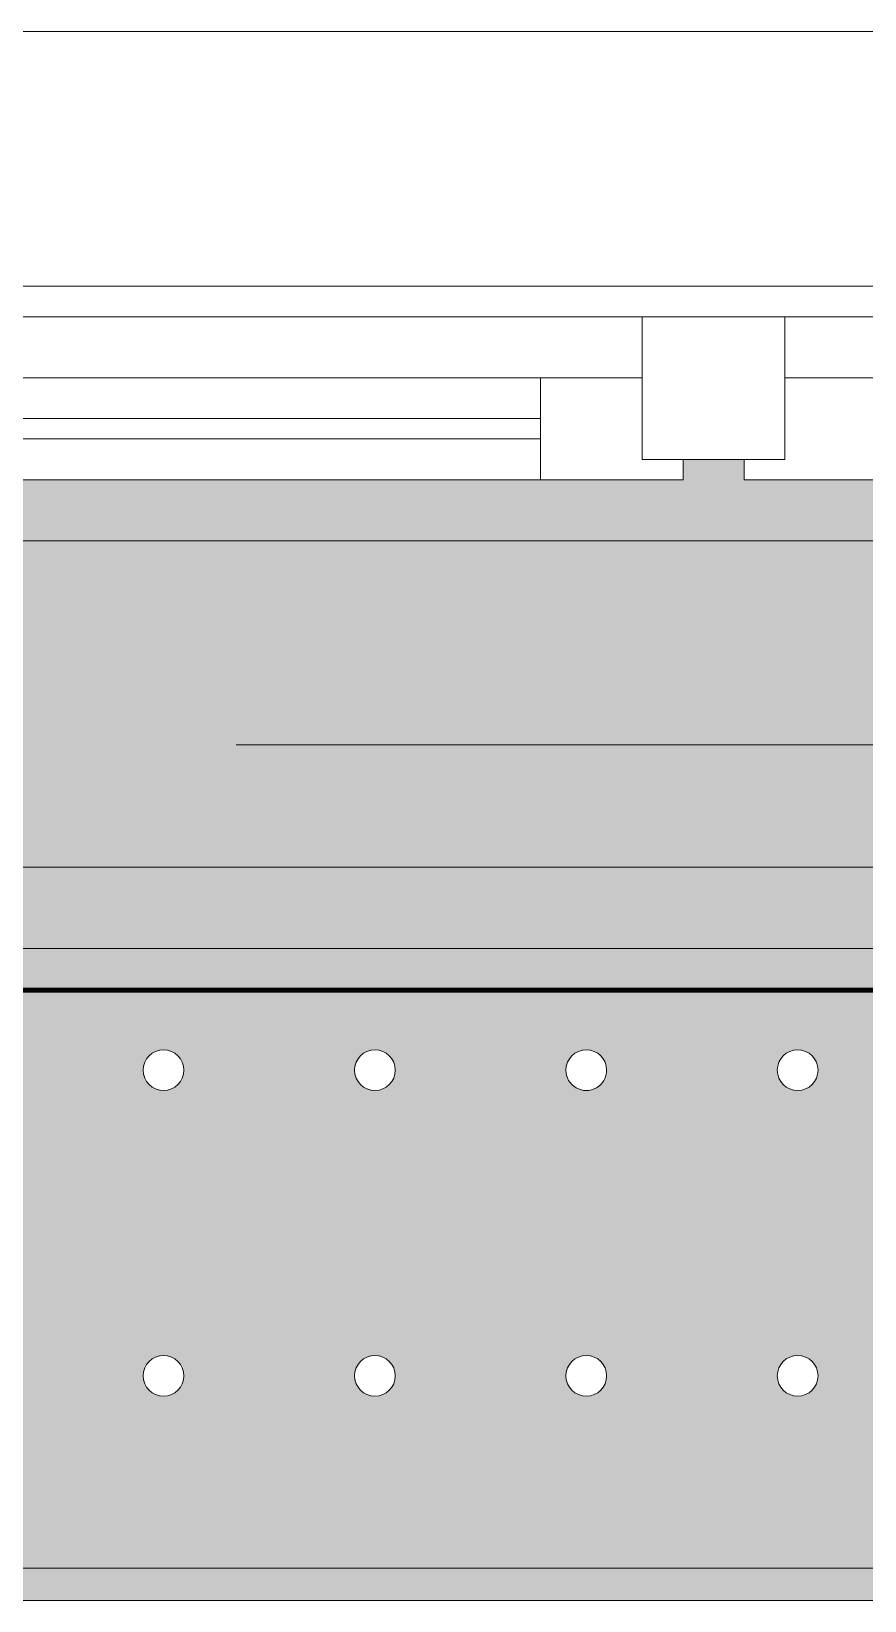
# Model space of a CAD drawing. Header units: millimetres. Extents: x 35524 to 235479, y -8553 to 29000.
# Drawn here: x 68410 to 68819, y 26580 to 27350 of the extents above; entities that cross this region are included whole.
import ezdxf

# ---------------------------------------------------------------- set-up
doc = ezdxf.new("R2010")
doc.units = ezdxf.units.MM
doc.linetypes.add('Осевая', pattern=[3175, 635, -476.25, 1587.5, -476.25])
for name, color, linetype, lineweight in [('A-GLAZ', 7, 'Continuous', 9), ('A-GLAZ-1', 7, 'Continuous', 13), ('Оси-2', 7, 'Осевая', 9)]:
    doc.layers.add(name, color=color, linetype=linetype, lineweight=lineweight)
for name, color, linetype, lineweight, true_color in [('A-WALL-1', 7, 'Continuous', 9, 0xc0c0c0), ('I-WALL-12', 7, 'Continuous', 53, 0xeaa7bf), ('I-WALL-5', 7, 'Continuous', 9, 0xcbc7bf), ('S-WALL-ANLY', 7, 'Continuous', 13, 0x008040), ('Знаки-1', 7, 'Continuous', 9, 0xd4ccbd), ('Знаки-3', 9, 'Continuous', 9, 0x808080), ('Знаки-4', 7, 'Continuous', 9, 0xaba79f), ('Знаки-5', 7, 'Continuous', 9, 0xc1bbaf), ('Знаки-6', 7, 'Continuous', 9, 0xd5cdbe), ('Знаки-7', 7, 'Continuous', 9, 0xd1cabb), ('Знаки-8', 7, 'Continuous', 9, 0xccc5b7)]:
    doc.layers.add(name, color=color, linetype=linetype, lineweight=lineweight, true_color=true_color)
doc.layers.add('Знаки-2', color=7, linetype='Continuous', lineweight=9, transparency=0.5)

# ---------------------------------------------------------------- blocks, each defined once
blk = doc.blocks.new('120_Окно_СКБ_2Ст - 120_Окно_СКБ_2Ст 2500х2500 _мал створка справа_-23206729-План отделки стен 3 этажа в осях 12-23')
at = {"layer": 'A-GLAZ'}
for p, q in [((1250, -5), (-1250, -5)), ((-1130, -55), (300, -55)), ((300, -65), (-1130, -65)), ((370, -75), (400, -75))]:
    blk.add_line(p, q, dxfattribs=at)
at = {"layer": 'A-GLAZ-1'}
for p, q in [((350, -75), (350, -5)), ((350, -5), (420, -5)), ((420, -5), (420, -75)), ((350, -35), (-1180, -35)), ((300, -85), (300, -35)), ((350, -75), (350, -35)), ((1180, -35), (420, -35)), ((420, -35), (420, -75)), ((420, -75), (350, -75)), ((370, -75), (350, -75)), ((370, -85), (370, -75)), ((420, -75), (400, -75)), ((400, -75), (400, -85)), ((-1200, -85), (370, -85)), ((370, -85), (-1200, -85)), ((400, -85), (1200, -85)), ((1200, -85), (400, -85))]:
    blk.add_line(p, q, dxfattribs=at)
blk = doc.blocks.new('Зашивка радиатора_ с перфорацией М4 - Зашивка радиатора_ с перфорацией М10-31470390-План отделки стен 3 этажа в осях 12-23')
at = {"layer": 'Знаки-2'}
h = blk.add_hatch(color=256, dxfattribs=at)
h.paths.add_polyline_path([(-430, 179.94), (-430, -180), (2030, -180), (2030.59, -140.06), (2050, -140.06), (2050, -120.06), (2070.24, -120.06), (2070.24, 179.94), (-286.8, 179.94)])
h.paths.add_polyline_path([(-248.76, 79.65), (-243.76, 78.31), (-240.1, 74.65), (-238.76, 69.65), (-240.1, 64.65), (-243.76, 60.98), (-248.76, 59.65), (-253.76, 60.98), (-257.42, 64.65), (-258.76, 69.65), (-257.42, 74.65), (-253.76, 78.31), (-251.35, 79.3)])
h.paths.add_polyline_path([(-352.51, 79.65), (-347.51, 78.31), (-343.85, 74.65), (-342.51, 69.65), (-343.85, 64.65), (-347.51, 60.98), (-352.51, 59.65), (-357.51, 60.98), (-361.17, 64.65), (-362.51, 69.65), (-361.17, 74.65), (-357.51, 78.31), (-355.1, 79.3)])
h.paths.add_polyline_path([(-145.01, 79.65), (-140.01, 78.31), (-136.35, 74.65), (-135.01, 69.65), (-136.35, 64.65), (-140.01, 60.98), (-145.01, 59.65), (-150.01, 60.98), (-153.67, 64.65), (-155.01, 69.65), (-153.67, 74.65), (-150.01, 78.31), (-147.6, 79.3)])
h.paths.add_polyline_path([(-41.26, 79.65), (-36.26, 78.31), (-32.6, 74.65), (-31.26, 69.65), (-32.6, 64.65), (-36.26, 60.98), (-41.26, 59.65), (-46.26, 60.98), (-49.92, 64.65), (-51.26, 69.65), (-49.92, 74.65), (-46.26, 78.31), (-43.85, 79.3)])
h.paths.add_polyline_path([(166.24, 79.65), (171.24, 78.31), (174.9, 74.65), (176.24, 69.65), (174.9, 64.65), (171.24, 60.98), (166.24, 59.65), (161.24, 60.98), (157.58, 64.65), (156.24, 69.65), (157.58, 74.65), (161.24, 78.31), (163.65, 79.3)])
h.paths.add_polyline_path([(62.49, 79.65), (67.49, 78.31), (71.15, 74.65), (72.49, 69.65), (71.15, 64.65), (67.49, 60.98), (62.49, 59.65), (57.49, 60.98), (53.83, 64.65), (52.49, 69.65), (53.83, 74.65), (57.49, 78.31), (59.9, 79.3)])
h.paths.add_polyline_path([(269.99, 79.65), (274.99, 78.31), (278.65, 74.65), (279.99, 69.65), (278.65, 64.65), (274.99, 60.98), (269.99, 59.65), (264.99, 60.98), (261.33, 64.65), (259.99, 69.65), (261.33, 74.65), (264.99, 78.31), (267.4, 79.3)])
h.paths.add_polyline_path([(373.74, 79.65), (378.74, 78.31), (382.4, 74.65), (383.74, 69.65), (382.4, 64.65), (378.74, 60.98), (373.74, 59.65), (368.74, 60.98), (365.08, 64.65), (363.74, 69.65), (365.08, 74.65), (368.74, 78.31), (371.15, 79.3)])
h.paths.add_polyline_path([(581.24, 79.65), (586.24, 78.31), (589.9, 74.65), (591.24, 69.65), (589.9, 64.65), (586.24, 60.98), (581.24, 59.65), (576.24, 60.98), (572.58, 64.65), (571.24, 69.65), (572.58, 74.65), (576.24, 78.31), (578.65, 79.3)])
h.paths.add_polyline_path([(477.49, 79.65), (482.49, 78.31), (486.15, 74.65), (487.49, 69.65), (486.15, 64.65), (482.49, 60.98), (477.49, 59.65), (472.49, 60.98), (468.83, 64.65), (467.49, 69.65), (468.83, 74.65), (472.49, 78.31), (474.9, 79.3)])
h.paths.add_polyline_path([(788.74, 79.65), (793.74, 78.31), (797.4, 74.65), (798.74, 69.65), (797.4, 64.65), (793.74, 60.98), (788.74, 59.65), (783.74, 60.98), (780.08, 64.65), (778.74, 69.65), (780.08, 74.65), (783.74, 78.31), (786.15, 79.3)])
h.paths.add_polyline_path([(684.99, 79.65), (689.99, 78.31), (693.65, 74.65), (694.99, 69.65), (693.65, 64.65), (689.99, 60.98), (684.99, 59.65), (679.99, 60.98), (676.33, 64.65), (674.99, 69.65), (676.33, 74.65), (679.99, 78.31), (682.4, 79.3)])
h.paths.add_polyline_path([(996.24, 79.65), (1001.24, 78.31), (1004.9, 74.65), (1006.24, 69.65), (1004.9, 64.65), (1001.24, 60.98), (996.24, 59.65), (991.24, 60.98), (987.58, 64.65), (986.24, 69.65), (987.66, 74.75), (991.24, 78.31), (993.65, 79.3)])
h.paths.add_polyline_path([(892.49, 79.65), (897.49, 78.31), (901.15, 74.65), (902.49, 69.65), (901.15, 64.65), (897.49, 60.98), (892.49, 59.65), (887.49, 60.98), (883.83, 64.65), (882.49, 69.65), (883.83, 74.65), (887.49, 78.31), (889.9, 79.3)])
h.paths.add_polyline_path([(1203.74, 79.65), (1208.74, 78.31), (1212.4, 74.65), (1213.74, 69.65), (1212.4, 64.65), (1208.74, 60.98), (1203.74, 59.65), (1198.74, 60.98), (1195.08, 64.65), (1193.74, 69.65), (1195.08, 74.65), (1198.74, 78.31), (1201.15, 79.3)])
h.paths.add_polyline_path([(1099.99, 79.65), (1104.99, 78.31), (1108.65, 74.65), (1109.99, 69.65), (1108.65, 64.65), (1104.99, 60.98), (1099.99, 59.65), (1094.99, 60.98), (1091.33, 64.65), (1089.99, 69.65), (1091.33, 74.65), (1094.99, 78.31), (1097.4, 79.3)])
h.paths.add_polyline_path([(1307.49, 79.65), (1312.49, 78.31), (1316.15, 74.65), (1317.49, 69.65), (1316.15, 64.65), (1312.49, 60.98), (1307.49, 59.65), (1302.49, 60.98), (1298.83, 64.65), (1297.49, 69.65), (1298.83, 74.65), (1302.49, 78.31), (1304.9, 79.3)])
h.paths.add_polyline_path([(1411.24, 79.65), (1416.24, 78.31), (1419.9, 74.65), (1421.24, 69.65), (1419.9, 64.65), (1416.24, 60.98), (1411.24, 59.65), (1406.24, 60.98), (1402.58, 64.65), (1401.24, 69.65), (1402.58, 74.65), (1406.24, 78.31), (1408.65, 79.3)])
h.paths.add_polyline_path([(1514.99, 79.65), (1519.99, 78.31), (1523.65, 74.65), (1524.99, 69.65), (1523.65, 64.65), (1519.99, 60.98), (1514.99, 59.65), (1509.99, 60.98), (1506.33, 64.65), (1504.99, 69.65), (1506.33, 74.65), (1509.99, 78.31), (1512.4, 79.3)])
h.paths.add_polyline_path([(1722.49, 79.65), (1727.49, 78.31), (1731.15, 74.65), (1732.49, 69.65), (1731.15, 64.65), (1727.49, 60.98), (1722.49, 59.65), (1717.49, 60.98), (1713.83, 64.65), (1712.49, 69.65), (1713.83, 74.65), (1717.49, 78.31), (1719.9, 79.3)])
h.paths.add_polyline_path([(1618.74, 79.65), (1623.74, 78.31), (1627.4, 74.65), (1628.74, 69.65), (1627.4, 64.65), (1623.74, 60.98), (1618.74, 59.65), (1613.74, 60.98), (1610.08, 64.65), (1608.74, 69.65), (1610.08, 74.65), (1613.74, 78.31), (1616.15, 79.3)])
h.paths.add_polyline_path([(1981.24, 79.65), (1986.24, 78.31), (1989.9, 74.65), (1991.24, 69.65), (1989.9, 64.65), (1986.24, 60.98), (1981.24, 59.65), (1976.24, 60.98), (1972.58, 64.65), (1971.24, 69.65), (1972.58, 74.65), (1976.24, 78.31), (1978.65, 79.3)])
h.paths.add_polyline_path([(1929.99, 79.65), (1934.99, 78.31), (1938.65, 74.65), (1939.99, 69.65), (1938.65, 64.65), (1934.99, 60.98), (1929.99, 59.65), (1924.99, 60.98), (1921.33, 64.65), (1919.99, 69.65), (1921.33, 74.65), (1924.99, 78.31), (1927.4, 79.3)])
h.paths.add_polyline_path([(1826.24, 79.65), (1831.24, 78.31), (1834.9, 74.65), (1836.24, 69.65), (1834.9, 64.65), (1831.24, 60.98), (1826.24, 59.65), (1821.24, 60.98), (1817.58, 64.65), (1816.24, 69.65), (1817.58, 74.65), (1821.24, 78.31), (1823.65, 79.3)])
h.paths.add_polyline_path([(2033.74, 79.65), (2038.74, 78.31), (2042.4, 74.65), (2043.74, 69.65), (2042.4, 64.65), (2038.74, 60.98), (2033.74, 59.65), (2028.74, 60.98), (2025.08, 64.65), (2023.74, 69.65), (2025.08, 74.65), (2028.74, 78.31), (2031.15, 79.3)])
h.paths.add_polyline_path([(2140.08, 79.3), (2132.49, 78.31), (2130.42, 76.72), (2127.49, 69.65), (2130.42, 62.57), (2132.49, 60.98), (2140.08, 59.99), (2144.56, 62.57), (2147.15, 67.06), (2147.15, 72.23), (2142.49, 78.31)])
h.paths.add_polyline_path([(-352.51, -70.35), (-347.51, -71.69), (-343.85, -75.35), (-342.51, -80.35), (-343.85, -85.35), (-347.51, -89.02), (-352.51, -90.35), (-357.51, -89.02), (-361.17, -85.35), (-362.51, -80.35), (-361.17, -75.35), (-357.51, -71.69), (-355.1, -70.7)])
h.paths.add_polyline_path([(-248.76, -70.35), (-243.76, -71.69), (-240.1, -75.35), (-238.76, -80.35), (-240.1, -85.35), (-243.76, -89.02), (-248.76, -90.35), (-253.76, -89.02), (-257.42, -85.35), (-258.76, -80.35), (-257.42, -75.35), (-253.76, -71.69), (-251.35, -70.7)])
h.paths.add_polyline_path([(-41.26, -70.35), (-36.26, -71.69), (-32.6, -75.35), (-31.26, -80.35), (-32.6, -85.35), (-36.26, -89.02), (-41.26, -90.35), (-46.26, -89.02), (-49.92, -85.35), (-51.26, -80.35), (-49.92, -75.35), (-46.26, -71.69), (-43.85, -70.7)])
h.paths.add_polyline_path([(-145.01, -70.35), (-140.01, -71.69), (-136.35, -75.35), (-135.01, -80.35), (-136.35, -85.35), (-140.01, -89.02), (-145.01, -90.35), (-150.01, -89.02), (-153.67, -85.35), (-155.01, -80.35), (-153.67, -75.35), (-150.01, -71.69), (-147.6, -70.7)])
h.paths.add_polyline_path([(62.49, -70.35), (67.49, -71.69), (71.15, -75.35), (72.49, -80.35), (71.15, -85.35), (67.49, -89.02), (62.49, -90.35), (57.49, -89.02), (53.83, -85.35), (52.49, -80.35), (53.83, -75.35), (57.49, -71.69), (59.9, -70.7)])
h.paths.add_polyline_path([(166.24, -70.35), (171.24, -71.69), (174.9, -75.35), (176.24, -80.35), (174.9, -85.35), (171.24, -89.02), (166.24, -90.35), (161.24, -89.02), (157.58, -85.35), (156.24, -80.35), (157.58, -75.35), (161.24, -71.69), (163.65, -70.7)])
h.paths.add_polyline_path([(269.99, -70.35), (274.99, -71.69), (278.65, -75.35), (279.99, -80.35), (278.65, -85.35), (274.99, -89.02), (269.99, -90.35), (264.99, -89.02), (261.33, -85.35), (259.99, -80.35), (261.33, -75.35), (264.99, -71.69), (267.4, -70.7)])
h.paths.add_polyline_path([(373.74, -70.35), (378.74, -71.69), (382.4, -75.35), (383.74, -80.35), (382.4, -85.35), (378.74, -89.02), (373.74, -90.35), (368.74, -89.02), (365.08, -85.35), (363.74, -80.35), (365.08, -75.35), (368.74, -71.69), (371.15, -70.7)])
h.paths.add_polyline_path([(477.49, -70.35), (482.49, -71.69), (486.15, -75.35), (487.49, -80.35), (486.15, -85.35), (482.49, -89.02), (477.49, -90.35), (472.49, -89.02), (468.83, -85.35), (467.49, -80.35), (468.83, -75.35), (472.49, -71.69), (474.9, -70.7)])
h.paths.add_polyline_path([(581.24, -70.35), (586.24, -71.69), (589.9, -75.35), (591.24, -80.35), (589.9, -85.35), (586.24, -89.02), (581.24, -90.35), (576.24, -89.02), (572.58, -85.35), (571.24, -80.35), (572.58, -75.35), (576.24, -71.69), (578.65, -70.7)])
h.paths.add_polyline_path([(684.99, -70.35), (689.99, -71.69), (693.65, -75.35), (694.99, -80.35), (693.65, -85.35), (689.99, -89.02), (684.99, -90.35), (679.99, -89.02), (676.33, -85.35), (674.99, -80.35), (676.33, -75.35), (679.99, -71.69), (682.4, -70.7)])
h.paths.add_polyline_path([(892.49, -70.35), (897.49, -71.69), (901.15, -75.35), (902.49, -80.35), (901.15, -85.35), (897.49, -89.02), (892.49, -90.35), (887.49, -89.02), (883.83, -85.35), (882.49, -80.35), (883.83, -75.35), (887.49, -71.69), (889.9, -70.7)])
h.paths.add_polyline_path([(788.74, -70.35), (793.74, -71.69), (797.4, -75.35), (798.74, -80.35), (797.4, -85.35), (793.74, -89.02), (788.74, -90.35), (783.74, -89.02), (780.08, -85.35), (778.74, -80.35), (780.08, -75.35), (783.74, -71.69), (786.15, -70.7)])
h.paths.add_polyline_path([(996.24, -70.35), (1001.24, -71.69), (1004.9, -75.35), (1006.24, -80.35), (1004.9, -85.35), (1001.24, -89.02), (996.24, -90.35), (991.24, -89.02), (987.58, -85.35), (986.24, -80.35), (987.66, -75.25), (991.24, -71.69), (993.65, -70.7)])
h.paths.add_polyline_path([(1099.99, -70.35), (1104.99, -71.69), (1108.65, -75.35), (1109.99, -80.35), (1108.65, -85.35), (1104.99, -89.02), (1099.99, -90.35), (1094.99, -89.02), (1091.33, -85.35), (1089.99, -80.35), (1091.33, -75.35), (1094.99, -71.69), (1097.4, -70.7)])
h.paths.add_polyline_path([(1307.49, -70.35), (1312.49, -71.69), (1316.15, -75.35), (1317.49, -80.35), (1316.15, -85.35), (1312.49, -89.02), (1307.49, -90.35), (1302.49, -89.02), (1298.83, -85.35), (1297.49, -80.35), (1298.83, -75.35), (1302.49, -71.69), (1304.9, -70.7)])
h.paths.add_polyline_path([(1203.74, -70.35), (1208.74, -71.69), (1212.4, -75.35), (1213.74, -80.35), (1212.4, -85.35), (1208.74, -89.02), (1203.74, -90.35), (1198.74, -89.02), (1195.08, -85.35), (1193.74, -80.35), (1195.08, -75.35), (1198.74, -71.69), (1201.15, -70.7)])
h.paths.add_polyline_path([(1514.99, -70.35), (1519.99, -71.69), (1523.65, -75.35), (1524.99, -80.35), (1523.65, -85.35), (1519.99, -89.02), (1514.99, -90.35), (1509.99, -89.02), (1506.33, -85.35), (1504.99, -80.35), (1506.33, -75.35), (1509.99, -71.69), (1512.4, -70.7)])
h.paths.add_polyline_path([(1411.24, -70.35), (1416.24, -71.69), (1419.9, -75.35), (1421.24, -80.35), (1419.9, -85.35), (1416.24, -89.02), (1411.24, -90.35), (1406.24, -89.02), (1402.58, -85.35), (1401.24, -80.35), (1402.58, -75.35), (1406.24, -71.69), (1408.65, -70.7)])
h.paths.add_polyline_path([(1722.49, -70.35), (1727.49, -71.69), (1731.15, -75.35), (1732.49, -80.35), (1731.15, -85.35), (1727.49, -89.02), (1722.49, -90.35), (1717.49, -89.02), (1713.83, -85.35), (1712.49, -80.35), (1713.83, -75.35), (1717.49, -71.69), (1719.9, -70.7)])
h.paths.add_polyline_path([(1618.74, -70.35), (1623.74, -71.69), (1627.4, -75.35), (1628.74, -80.35), (1627.4, -85.35), (1623.74, -89.02), (1618.74, -90.35), (1613.74, -89.02), (1610.08, -85.35), (1608.74, -80.35), (1610.08, -75.35), (1613.74, -71.69), (1616.15, -70.7)])
h.paths.add_polyline_path([(1981.24, -70.35), (1986.24, -71.69), (1989.9, -75.35), (1991.24, -80.35), (1989.9, -85.35), (1986.24, -89.02), (1981.24, -90.35), (1976.24, -89.02), (1972.58, -85.35), (1971.24, -80.35), (1972.58, -75.35), (1976.24, -71.69), (1978.65, -70.7)])
h.paths.add_polyline_path([(1929.99, -70.35), (1934.99, -71.69), (1938.65, -75.35), (1939.99, -80.35), (1938.65, -85.35), (1934.99, -89.02), (1929.99, -90.35), (1924.99, -89.02), (1921.33, -85.35), (1919.99, -80.35), (1921.33, -75.35), (1924.99, -71.69), (1927.4, -70.7)])
h.paths.add_polyline_path([(1826.24, -70.35), (1831.24, -71.69), (1834.9, -75.35), (1836.24, -80.35), (1834.9, -85.35), (1831.24, -89.02), (1826.24, -90.35), (1821.24, -89.02), (1817.58, -85.35), (1816.24, -80.35), (1817.58, -75.35), (1821.24, -71.69), (1823.65, -70.7)])
h.paths.add_polyline_path([(2033.74, -70.35), (2038.74, -71.69), (2042.4, -75.35), (2043.74, -80.35), (2042.4, -85.35), (2038.74, -89.02), (2033.74, -90.35), (2028.74, -89.02), (2025.08, -85.35), (2023.74, -80.35), (2025.08, -75.35), (2028.74, -71.69), (2031.15, -70.7)])
h.paths.add_polyline_path([(2134.9, -70.7), (2130.42, -73.28), (2127.49, -80.35), (2130.42, -87.43), (2132.49, -89.02), (2137.49, -90.35), (2144.56, -87.43), (2147.15, -82.94), (2147.15, -77.77), (2142.49, -71.69)])
for points in [[(-430, 179.94), (-429.08, 163.94), (2070, 163.94), (2070, 179.94), (-429.76, 179.94)], [(381.68, 179.94), (381, 179.94), (381.68, 163.94), (421, 163.94), (420.32, 179.94), (383.68, 179.94)], [(381, 179.94), (381.68, 163.94), (421, 163.94), (420.32, 179.94), (381.68, 179.94)], [(410.66, 179.94), (391, 179.94), (391.34, 163.94), (411, 163.94), (411, 179.94)], [(391, 179.94), (391.34, 163.94), (411, 163.94), (410.66, 179.94), (391.34, 179.94)], [(520.32, 179.94), (481, 179.94), (481.68, 163.94), (521, 163.94), (521, 179.94)], [(520.32, 179.94), (481, 179.94), (481.68, 163.94), (521, 163.94), (521, 179.94)], [(510.66, 179.94), (491, 179.94), (491.34, 163.94), (511, 163.94), (511, 179.94)], [(493.93, 179.94), (491, 179.94), (491.34, 163.94), (511, 163.94), (510.66, 179.94), (495.82, 179.94)], [(591, 179.94), (581, 179.94), (581.68, 163.94), (621, 163.94), (620.32, 179.94), (595.82, 179.94)], [(591, 179.94), (581, 179.94), (581.68, 163.94), (621, 163.94), (620.32, 179.94), (591.34, 179.94)], [(593.93, 179.94), (591, 179.94), (591.34, 163.94), (611, 163.94), (610.66, 179.94), (595.82, 179.94)], [(593.93, 179.94), (591, 179.94), (591.34, 163.94), (611, 163.94), (610.66, 179.94), (595.82, 179.94)], [(691, 179.94), (681, 179.94), (681.68, 163.94), (721, 163.94), (720.32, 179.94), (691.34, 179.94)], [(681, 179.94), (681.68, 163.94), (721, 163.94), (720.32, 179.94), (681.68, 179.94)], [(691, 179.94), (691.34, 163.94), (711, 163.94), (710.66, 179.94), (691.34, 179.94)], [(693.93, 179.94), (691, 179.94), (691.34, 163.94), (711, 163.94), (710.66, 179.94), (696, 179.94)], [(-430, -180), (-430, -380), (-400, -380), (-400, -370.06), (400, -370.06), (400, -380), (430, -380), (430, -370.06), (2000, -370.46), (2000, -380), (2030, -380), (2030, -180), (-286.8, -180)]]:
    blk.add_hatch(color=256, dxfattribs=at).paths.add_polyline_path(points)
at = {"layer": 'Знаки-1'}
for p, q in [((392.28, 179.94), (395.82, 179.94)), ((395.82, 179.94), (392.28, 179.94)), ((396, 179.94), (406, 179.94)), ((406, 179.94), (396, 179.94)), ((406.18, 179.94), (409.72, 179.94)), ((409.72, 179.94), (406.18, 179.94)), ((492.28, 179.94), (495.82, 179.94)), ((495.82, 179.94), (492.28, 179.94)), ((496, 179.94), (506, 179.94)), ((506, 179.94), (496, 179.94)), ((506.18, 179.94), (509.72, 179.94)), ((509.72, 179.94), (506.18, 179.94)), ((591, 179.94), (595.81, 179.94)), ((595.81, 179.94), (591, 179.94)), ((596, 179.94), (606, 179.94)), ((606, 179.94), (596, 179.94)), ((606.19, 179.94), (611, 179.94)), ((611, 179.94), (606.19, 179.94)), ((692.28, 179.94), (695.82, 179.94)), ((695.82, 179.94), (692.28, 179.94)), ((696, 179.94), (706, 179.94)), ((706, 179.94), (696, 179.94)), ((706.18, 179.94), (709.72, 179.94)), ((709.72, 179.94), (706.18, 179.94)), ((392.28, 163.94), (395.82, 163.94)), ((395.82, 163.94), (392.28, 163.94)), ((396, 163.94), (406, 163.94)), ((406, 163.94), (396, 163.94)), ((406.18, 163.94), (409.72, 163.94)), ((409.72, 163.94), (406.18, 163.94)), ((492.28, 163.94), (495.82, 163.94)), ((495.82, 163.94), (492.28, 163.94)), ((496, 163.94), (506, 163.94)), ((506, 163.94), (496, 163.94)), ((506.18, 163.94), (509.72, 163.94)), ((509.72, 163.94), (506.18, 163.94)), ((591, 163.94), (595.81, 163.94)), ((595.81, 163.94), (591, 163.94)), ((596, 163.94), (606, 163.94)), ((606, 163.94), (596, 163.94)), ((606.19, 163.94), (611, 163.94)), ((611, 163.94), (606.19, 163.94)), ((692.28, 163.94), (695.82, 163.94)), ((695.82, 163.94), (692.28, 163.94)), ((696, 163.94), (706, 163.94)), ((706, 163.94), (696, 163.94)), ((706.18, 163.94), (709.72, 163.94)), ((709.72, 163.94), (706.18, 163.94))]:
    blk.add_line(p, q, dxfattribs=at)
at = {"layer": 'Знаки-3'}
for p, q in [((2070.24, 179.94), (-430, 179.94)), ((2030, -180), (-430, -180)), ((-430, -180), (2030, -180)), ((400, -380), (430, -380))]:
    blk.add_line(p, q, dxfattribs=at)
for centre, start, end in [((373.74, 69.65), 0, 180), ((477.49, 69.65), 0, 180), ((581.24, 69.65), 0, 180), ((684.99, 69.65), 0, 180), ((373.74, 69.65), 180, 360), ((477.49, 69.65), 180, 360), ((581.24, 69.65), 180, 360), ((684.99, 69.65), 180, 360), ((373.74, -80.35), 0, 180), ((477.49, -80.35), 360, 180), ((581.24, -80.35), 0, 180), ((684.99, -80.35), 0, 180), ((373.74, -80.35), 180, 360), ((477.49, -80.35), 180, 360), ((581.24, -80.35), 180, 360), ((684.99, -80.35), 180, 360)]:
    blk.add_arc(centre, 10, start, end, dxfattribs=at)
at = {"layer": 'Знаки-4'}
for p, q in [((-429.76, 179.94), (2070, 179.94)), ((-429.08, 179.94), (2024.22, 179.94)), ((1897.99, 163.94), (-384.53, 163.94)), ((430, -380), (400, -380))]:
    blk.add_line(p, q, dxfattribs=at)
for centre, start, end in [((373.74, 69.65), 0, 180), ((477.49, 69.65), 0, 180), ((581.24, 69.65), 0, 180), ((684.99, 69.65), 0, 180), ((373.74, 69.65), 180, 360), ((477.49, 69.65), 180, 360), ((581.24, 69.65), 180, 360), ((684.99, 69.65), 180, 360), ((373.74, -80.35), 0, 180), ((477.49, -80.35), 360, 180), ((581.24, -80.35), 0, 180), ((684.99, -80.35), 0, 180), ((373.74, -80.35), 180, 360), ((477.49, -80.35), 180, 360), ((581.24, -80.35), 180, 360), ((684.99, -80.35), 180, 360)]:
    blk.add_arc(centre, 10, start, end, dxfattribs=at)
at = {"layer": 'Знаки-5'}
for p, q in [((381, 179.94), (321, 179.94)), ((381, 179.94), (383.68, 179.94)), ((381.68, 179.94), (381, 179.94)), ((391, 179.94), (381.68, 179.94)), ((383.68, 179.94), (391, 179.94)), ((391, 179.94), (396, 179.94)), ((393.93, 179.94), (391, 179.94)), ((411, 179.94), (393.93, 179.94)), ((396, 179.94), (401, 179.94)), ((401, 179.94), (411, 179.94)), ((411, 179.94), (421, 179.94)), ((421, 179.94), (411, 179.94)), ((481, 179.94), (421, 179.94)), ((481, 179.94), (501, 179.94)), ((495.82, 179.94), (481, 179.94)), ((515.14, 179.94), (495.82, 179.94)), ((501, 179.94), (515.14, 179.94)), ((515.14, 179.94), (521, 179.94)), ((521, 179.94), (515.14, 179.94)), ((581, 179.94), (521, 179.94)), ((581, 179.94), (591, 179.94)), ((581.68, 179.94), (581, 179.94)), ((591, 179.94), (581.68, 179.94)), ((591, 179.94), (595.82, 179.94)), ((606.18, 179.94), (591, 179.94)), ((595.82, 179.94), (601, 179.94)), ((601, 179.94), (621, 179.94)), ((618.32, 179.94), (606.18, 179.94)), ((621, 179.94), (618.32, 179.94)), ((681, 179.94), (621, 179.94)), ((681, 179.94), (681.68, 179.94)), ((691, 179.94), (681, 179.94)), ((681.68, 179.94), (691, 179.94)), ((691, 179.94), (692.34, 179.94)), ((706, 179.94), (691, 179.94)), ((692.34, 179.94), (693.93, 179.94)), ((693.93, 179.94), (696, 179.94)), ((696, 179.94), (703.59, 179.94)), ((703.59, 179.94), (711, 179.94)), ((711, 179.94), (706, 179.94)), ((711, 179.94), (721, 179.94)), ((718.32, 179.94), (711, 179.94)), ((721, 179.94), (718.32, 179.94)), ((781, 179.94), (721, 179.94)), ((321, 163.94), (381, 163.94)), ((381, 163.94), (386.86, 163.94)), ((391, 163.94), (381, 163.94)), ((386.86, 163.94), (391, 163.94)), ((391, 163.94), (406, 163.94)), ((411, 163.94), (391, 163.94)), ((406, 163.94), (411, 163.94)), ((411, 163.94), (415.14, 163.94)), ((421, 163.94), (411, 163.94)), ((415.14, 163.94), (418.32, 163.94)), ((418.32, 163.94), (420.32, 163.94)), ((420.32, 163.94), (421, 163.94)), ((421, 163.94), (481, 163.94)), ((481, 163.94), (521, 163.94)), ((521, 163.94), (481, 163.94)), ((521, 163.94), (581, 163.94)), ((581, 163.94), (621, 163.94)), ((621, 163.94), (581, 163.94)), ((621, 163.94), (681, 163.94)), ((681, 163.94), (691, 163.94)), ((691, 163.94), (681, 163.94)), ((691, 163.94), (711, 163.94)), ((711, 163.94), (691, 163.94)), ((711, 163.94), (721, 163.94)), ((721, 163.94), (711, 163.94)), ((721, 163.94), (781, 163.94)), ((-429.76, -180), (2030, -180)), ((2030, -180), (-429.76, -180))]:
    blk.add_line(p, q, dxfattribs=at)
at = {"layer": 'Знаки-6'}
for p, q in [((395.82, 179.94), (392.34, 179.94)), ((406, 179.94), (396, 179.94)), ((409.66, 179.94), (406.18, 179.94)), ((495.82, 179.94), (492.34, 179.94)), ((506, 179.94), (496, 179.94)), ((509.66, 179.94), (506.18, 179.94)), ((595.82, 179.94), (592.34, 179.94)), ((606, 179.94), (596, 179.94)), ((609.66, 179.94), (606.18, 179.94)), ((695.82, 179.94), (692.34, 179.94)), ((706, 179.94), (696, 179.94)), ((709.66, 179.94), (706.18, 179.94)), ((392.34, 163.94), (395.82, 163.94)), ((396, 163.94), (406, 163.94)), ((406.18, 163.94), (409.66, 163.94)), ((492.34, 163.94), (495.82, 163.94)), ((496, 163.94), (506, 163.94)), ((506.18, 163.94), (509.66, 163.94)), ((592.34, 163.94), (595.82, 163.94)), ((596, 163.94), (606, 163.94)), ((606.18, 163.94), (609.66, 163.94)), ((692.34, 163.94), (695.82, 163.94)), ((696, 163.94), (706, 163.94)), ((706.18, 163.94), (709.66, 163.94))]:
    blk.add_line(p, q, dxfattribs=at)
at = {"layer": 'Знаки-7'}
for p, q in [((391, 179.94), (381.68, 179.94)), ((391, 179.94), (391.34, 179.94)), ((395.81, 179.94), (391, 179.94)), ((391.34, 179.94), (392.34, 179.94)), ((392.34, 179.94), (395.81, 179.94)), ((396, 179.94), (406, 179.94)), ((406, 179.94), (396, 179.94)), ((406.19, 179.94), (411, 179.94)), ((411, 179.94), (406.19, 179.94)), ((420.32, 179.94), (411, 179.94)), ((491, 179.94), (481.68, 179.94)), ((491, 179.94), (495.81, 179.94)), ((495.81, 179.94), (491, 179.94)), ((496, 179.94), (506, 179.94)), ((506, 179.94), (496, 179.94)), ((506.19, 179.94), (511, 179.94)), ((511, 179.94), (506.19, 179.94)), ((520.32, 179.94), (511, 179.94)), ((591, 179.94), (581.68, 179.94)), ((592.28, 179.94), (595.82, 179.94)), ((595.82, 179.94), (592.28, 179.94)), ((596, 179.94), (606, 179.94)), ((606, 179.94), (596, 179.94)), ((606.18, 179.94), (609.72, 179.94)), ((609.72, 179.94), (606.18, 179.94)), ((620.32, 179.94), (611, 179.94)), ((691, 179.94), (681.68, 179.94)), ((691, 179.94), (695.81, 179.94)), ((695.81, 179.94), (691, 179.94)), ((696, 179.94), (706, 179.94)), ((706, 179.94), (696, 179.94)), ((706.19, 179.94), (711, 179.94)), ((711, 179.94), (706.19, 179.94)), ((720.32, 179.94), (711, 179.94)), ((381.68, 163.94), (391, 163.94)), ((391, 163.94), (393.93, 163.94)), ((392.34, 163.94), (391, 163.94)), ((395.81, 163.94), (392.34, 163.94)), ((393.93, 163.94), (395.81, 163.94)), ((396, 163.94), (406, 163.94)), ((398.41, 163.94), (396, 163.94)), ((403.59, 163.94), (398.41, 163.94)), ((406, 163.94), (403.59, 163.94)), ((406.19, 163.94), (411, 163.94)), ((409.66, 163.94), (406.19, 163.94)), ((410.66, 163.94), (409.66, 163.94)), ((411, 163.94), (410.66, 163.94)), ((411, 163.94), (420.32, 163.94)), ((481.68, 163.94), (491, 163.94)), ((491, 163.94), (493.93, 163.94)), ((495.81, 163.94), (491, 163.94)), ((493.93, 163.94), (495.81, 163.94)), ((496, 163.94), (503.59, 163.94)), ((498.41, 163.94), (496, 163.94)), ((506, 163.94), (498.41, 163.94)), ((503.59, 163.94), (506, 163.94)), ((506.19, 163.94), (511, 163.94)), ((511, 163.94), (506.19, 163.94)), ((511, 163.94), (520.32, 163.94)), ((581.68, 163.94), (591, 163.94)), ((592.28, 163.94), (595.82, 163.94)), ((595.82, 163.94), (592.28, 163.94)), ((596, 163.94), (606, 163.94)), ((606, 163.94), (596, 163.94)), ((606.18, 163.94), (609.72, 163.94)), ((609.72, 163.94), (606.18, 163.94)), ((611, 163.94), (620.32, 163.94)), ((681.68, 163.94), (691, 163.94)), ((691, 163.94), (695.81, 163.94)), ((695.81, 163.94), (691, 163.94)), ((696, 163.94), (698.41, 163.94)), ((698.41, 163.94), (696, 163.94)), ((698.41, 163.94), (706, 163.94)), ((703.59, 163.94), (698.41, 163.94)), ((706, 163.94), (703.59, 163.94)), ((706.19, 163.94), (711, 163.94)), ((711, 163.94), (706.19, 163.94)), ((711, 163.94), (720.32, 163.94))]:
    blk.add_line(p, q, dxfattribs=at)
at = {"layer": 'Знаки-8'}
for p, q in [((381, 179.94), (391, 179.94)), ((391, 179.94), (381, 179.94)), ((392.28, 179.94), (395.82, 179.94)), ((395.82, 179.94), (392.28, 179.94)), ((396, 179.94), (406, 179.94)), ((406, 179.94), (396, 179.94)), ((406.18, 179.94), (409.72, 179.94)), ((409.72, 179.94), (406.18, 179.94)), ((411, 179.94), (421, 179.94)), ((415.14, 179.94), (411, 179.94)), ((421, 179.94), (415.14, 179.94)), ((481, 179.94), (491, 179.94)), ((481.68, 179.94), (481, 179.94)), ((491, 179.94), (481.68, 179.94)), ((491, 179.94), (493.93, 179.94)), ((491.34, 179.94), (491, 179.94)), ((495.81, 179.94), (491.34, 179.94)), ((493.93, 179.94), (495.81, 179.94)), ((496, 179.94), (506, 179.94)), ((501, 179.94), (496, 179.94)), ((506, 179.94), (501, 179.94)), ((506.19, 179.94), (511, 179.94)), ((510.66, 179.94), (506.19, 179.94)), ((511, 179.94), (510.66, 179.94)), ((511, 179.94), (521, 179.94)), ((520.32, 179.94), (511, 179.94)), ((521, 179.94), (520.32, 179.94)), ((581, 179.94), (581.68, 179.94)), ((583.68, 179.94), (581, 179.94)), ((581.68, 179.94), (591, 179.94)), ((591, 179.94), (583.68, 179.94)), ((591, 179.94), (593.93, 179.94)), ((595.81, 179.94), (591, 179.94)), ((593.93, 179.94), (595.81, 179.94)), ((596, 179.94), (606, 179.94)), ((598.41, 179.94), (596, 179.94)), ((606, 179.94), (598.41, 179.94)), ((606.19, 179.94), (611, 179.94)), ((609.66, 179.94), (606.19, 179.94)), ((611, 179.94), (609.66, 179.94)), ((611, 179.94), (620.32, 179.94)), ((621, 179.94), (611, 179.94)), ((620.32, 179.94), (621, 179.94)), ((681, 179.94), (691, 179.94)), ((691, 179.94), (681, 179.94)), ((692.28, 179.94), (695.82, 179.94)), ((695.82, 179.94), (692.28, 179.94)), ((696, 179.94), (706, 179.94)), ((706, 179.94), (696, 179.94)), ((706.18, 179.94), (709.72, 179.94)), ((709.72, 179.94), (706.18, 179.94)), ((711, 179.94), (721, 179.94)), ((715.14, 179.94), (711, 179.94)), ((721, 179.94), (715.14, 179.94)), ((381, 163.94), (391, 163.94)), ((391, 163.94), (381, 163.94)), ((392.28, 163.94), (395.82, 163.94)), ((395.82, 163.94), (392.28, 163.94)), ((396, 163.94), (406, 163.94)), ((406, 163.94), (396, 163.94)), ((406.18, 163.94), (409.72, 163.94)), ((409.72, 163.94), (406.18, 163.94)), ((411, 163.94), (421, 163.94)), ((421, 163.94), (411, 163.94)), ((481, 163.94), (491, 163.94)), ((486.86, 163.94), (481, 163.94)), ((491, 163.94), (486.86, 163.94)), ((491, 163.94), (491.34, 163.94)), ((495.81, 163.94), (491, 163.94)), ((491.34, 163.94), (495.81, 163.94)), ((496, 163.94), (498.41, 163.94)), ((506, 163.94), (496, 163.94)), ((498.41, 163.94), (506, 163.94)), ((506.19, 163.94), (508.07, 163.94)), ((511, 163.94), (506.19, 163.94)), ((508.07, 163.94), (511, 163.94)), ((511, 163.94), (521, 163.94)), ((520.32, 163.94), (511, 163.94)), ((521, 163.94), (520.32, 163.94)), ((581, 163.94), (581.68, 163.94)), ((591, 163.94), (581, 163.94)), ((581.68, 163.94), (591, 163.94)), ((591, 163.94), (595.81, 163.94)), ((593.93, 163.94), (591, 163.94)), ((595.81, 163.94), (593.93, 163.94)), ((596, 163.94), (606, 163.94)), ((606, 163.94), (596, 163.94)), ((606.19, 163.94), (611, 163.94)), ((611, 163.94), (606.19, 163.94)), ((611, 163.94), (621, 163.94)), ((621, 163.94), (611, 163.94)), ((681, 163.94), (691, 163.94)), ((691, 163.94), (681, 163.94)), ((692.28, 163.94), (695.82, 163.94)), ((695.82, 163.94), (692.28, 163.94)), ((696, 163.94), (706, 163.94)), ((706, 163.94), (696, 163.94)), ((706.18, 163.94), (709.72, 163.94)), ((709.72, 163.94), (706.18, 163.94)), ((711, 163.94), (721, 163.94)), ((721, 163.94), (711, 163.94))]:
    blk.add_line(p, q, dxfattribs=at)

msp = doc.modelspace()

# ---------------------------------------------------------------- linework, layer by layer
at = {"layer": 'A-WALL-1'}
msp.add_line((76350, 27350), (49660.29, 27350), dxfattribs=at)
at = {"layer": 'I-WALL-12'}
for p, q in [((69548.73, 26879), (67110.86, 26879)), ((67808.21, 26880), (69549.4, 26880))]:
    msp.add_line(p, q, dxfattribs=at)
at = {"layer": 'I-WALL-5'}
for p, q in [((67130, 27100), (69590, 27100)), ((67130, 27100), (69590, 27100)), ((69508.42, 26900), (67153.15, 26900)), ((69549.4, 26880), (67808.21, 26880))]:
    msp.add_line(p, q, dxfattribs=at)
at = {"layer": 'S-WALL-ANLY'}
msp.add_line((67110, 27225), (69610, 27225), dxfattribs=at)
at = {"layer": 'Оси-2'}
msp.add_line((38824.43, 27000), (82060, 27000), dxfattribs=at)

# ---------------------------------------------------------------- block references
at = {"layer": 'A-GLAZ'}
msp.add_blockref('120_Окно_СКБ_2Ст - 120_Окно_СКБ_2Ст 2500х2500 _мал створка справа_-23206729-План отделки стен 3 этажа в осях 12-23', (68360, 27215), dxfattribs=at)
at = {"layer": 'Знаки-7', "rotation": 180}
msp.add_blockref('Зашивка радиатора_ с перфорацией М4 - Зашивка радиатора_ с перфорацией М10-31470390-План отделки стен 3 этажа в осях 12-23', (69160, 26759.94), dxfattribs=at)

doc.saveas('drawing.dxf')
